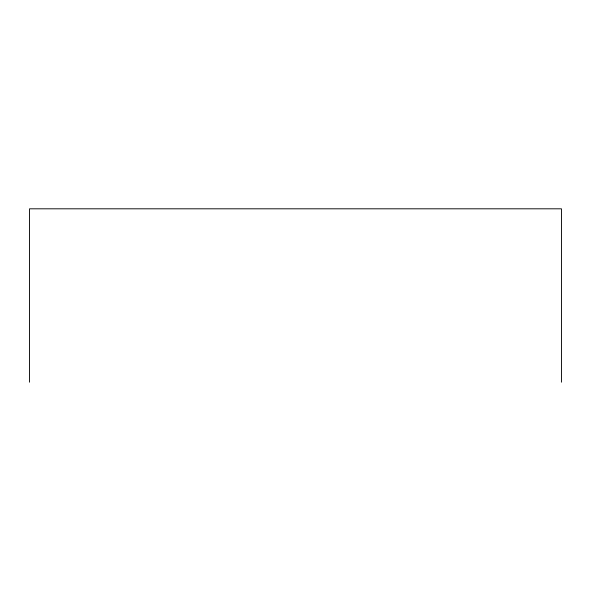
<?xml version="1.0" encoding="UTF-8"?>
<svg xmlns="http://www.w3.org/2000/svg" width="591" height="591" viewBox="0 0 591 591"><rect width="100%" height="100%" fill="white"/><g stroke="black" fill="none" stroke-linecap="round" stroke-linejoin="round"><path stroke-width="0.89" d="M561.45 382.192L561.45 208.808L29.55 208.808L29.55 382.192"/></g></svg>
